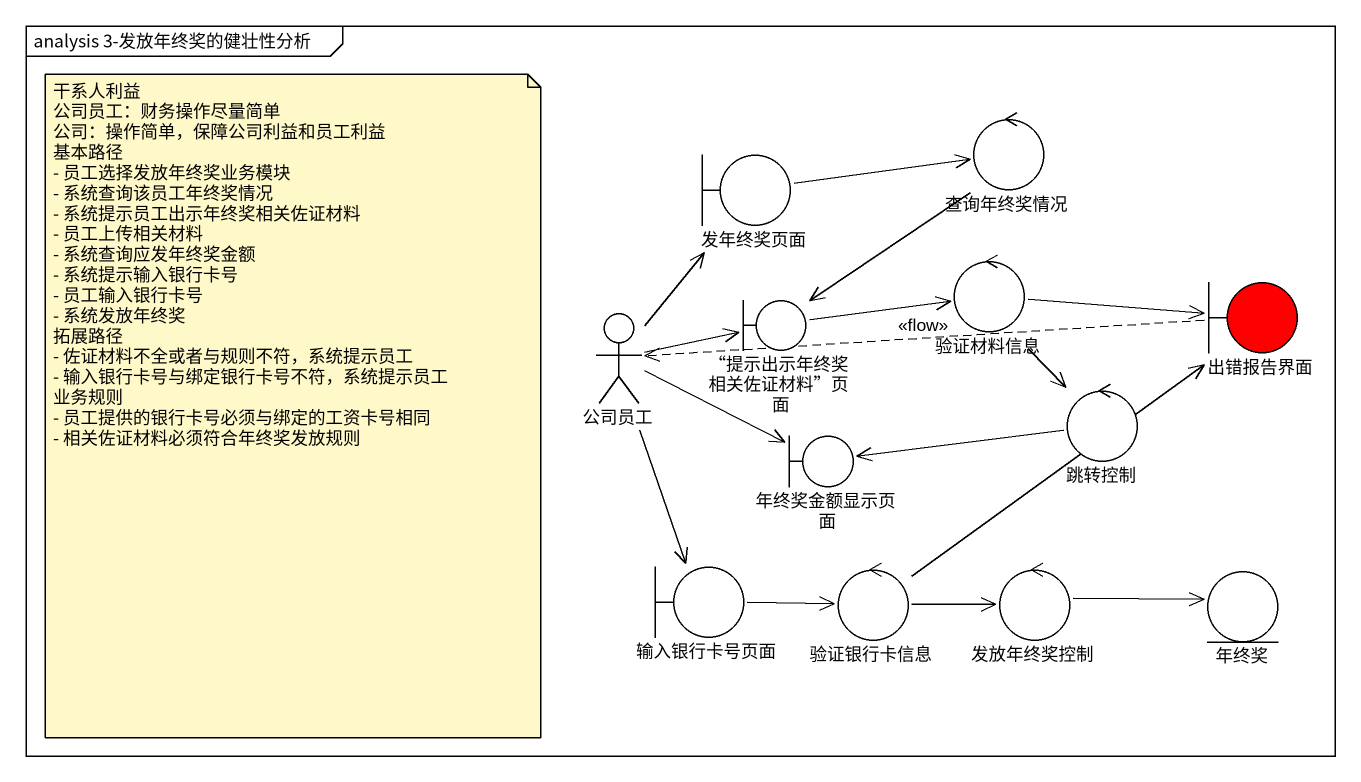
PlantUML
@startuml
mainframe analysis 3-发放年终奖的健壮性分析
boundary 发年终奖页面
control 查询年终奖情况
boundary "“提示出示年终奖相关佐证材料”页面" as 提示出示年终奖相关佐证材料_页面
control 验证材料信息
boundary 出错报告界面 #FF0000
actor 公司员工
boundary 年终奖金额显示页面
control 跳转控制
boundary 输入银行卡号页面
control 验证银行卡信息
control 发放年终奖控制
entity 年终奖
发年终奖页面 -right-> 查询年终奖情况
查询年终奖情况 --> 提示出示年终奖相关佐证材料_页面
提示出示年终奖相关佐证材料_页面 -right-> 验证材料信息
验证材料信息 -right-> 出错报告界面
验证材料信息 --> 跳转控制
出错报告界面 .left.> 公司员工 : <<flow>>
公司员工 -up-> 发年终奖页面
公司员工 -right-> 提示出示年终奖相关佐证材料_页面
公司员工 -right-> 年终奖金额显示页面
公司员工 --> 输入银行卡号页面
跳转控制 -left-> 年终奖金额显示页面
输入银行卡号页面 -right-> 验证银行卡信息
验证银行卡信息 -up-> 出错报告界面
验证银行卡信息 -right-> 发放年终奖控制
发放年终奖控制 -right-> 年终奖
note as N1
  干系人利益
  公司员工：财务操作尽量简单
  公司：操作简单，保障公司利益和员工利益
  基本路径
  - 员工选择发放年终奖业务模块
  - 系统查询该员工年终奖情况
  - 系统提示员工出示年终奖相关佐证材料
  - 员工上传相关材料
  - 系统查询应发年终奖金额
  - 系统提示输入银行卡号
  - 员工输入银行卡号
  - 系统发放年终奖
  拓展路径
  - 佐证材料不全或者与规则不符，系统提示员工
  - 输入银行卡号与绑定银行卡号不符，系统提示员工
  业务规则
  - 员工提供的银行卡号必须与绑定的工资卡号相同
  - 相关佐证材料必须符合年终奖发放规则
end note
@enduml
